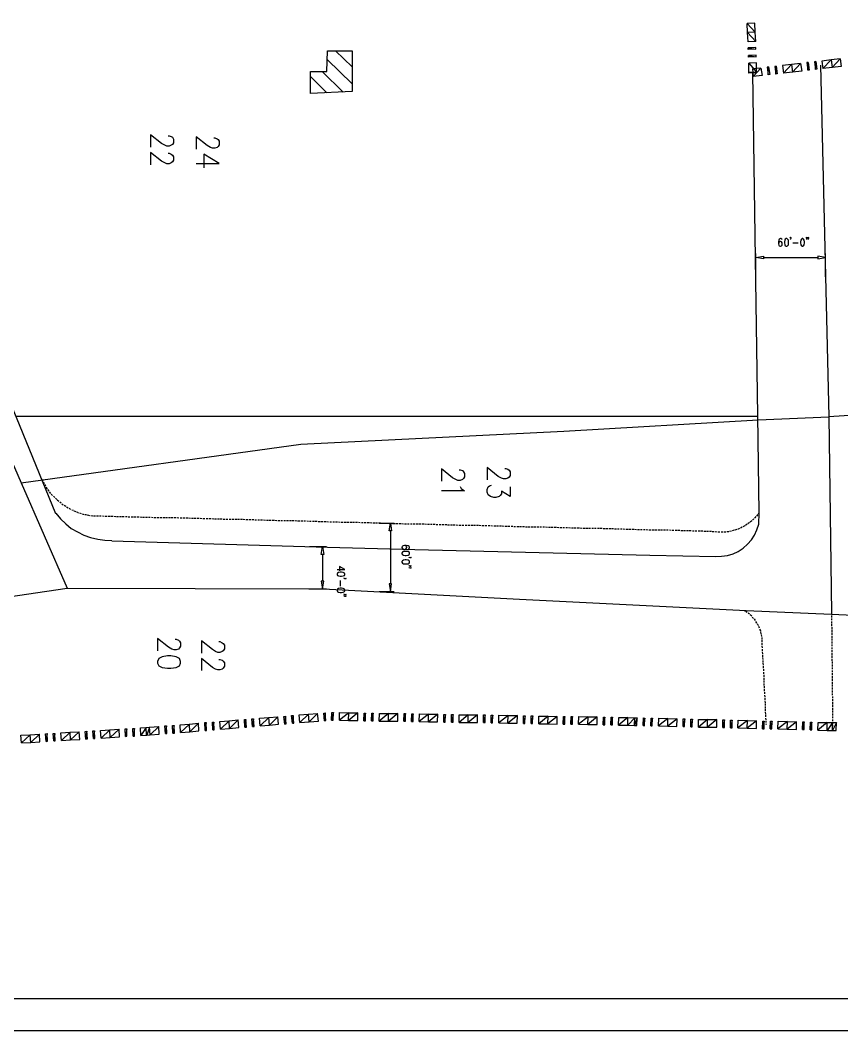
# Model space of a CAD drawing. Header units: metres. Extents: x 6 to 835, y 55 to 1134.
# Drawn here: x 513 to 703.7, y 54.8 to 289.4 of the extents above; entities that cross this region are included whole.
import ezdxf

# ---------------------------------------------------------------- set-up
doc = ezdxf.new("R2010")
doc.units = ezdxf.units.M

msp = doc.modelspace()

# ---------------------------------------------------------------- linework, layer by layer
at = {"color": 5}
for p, q in [((586.22, 282.24), (590.03, 278.5)), ((584.26, 280.27), (590.03, 274.56)), ((583.11, 277.48), (587.94, 272.65)), ((580.38, 276.27), (584.19, 272.53)), ((580.38, 272.4), (580.45, 272.34)), ((518.28, 182.36), (518.09, 182.68)), ((518.6, 181.79), (518.41, 182.17)), ((518.91, 181.21), (518.72, 181.6)), ((519.68, 180.07), (519.42, 180.45)), ((520.06, 179.56), (519.8, 179.94)), ((520.5, 179.06), (520.18, 179.37)), ((521.01, 178.61), (520.69, 178.93)), ((521.45, 178.1), (521.14, 178.42)), ((521.96, 177.66), (521.58, 177.98)), ((522.47, 177.28), (522.15, 177.53)), ((522.98, 176.83), (522.66, 177.09)), ((523.55, 176.52), (523.17, 176.71)), ((524.12, 176.13), (523.74, 176.39)), ((525.33, 175.56), (524.95, 175.69)), ((525.96, 175.25), (525.52, 175.44)), ((527.23, 174.8), (526.79, 174.93)), ((527.87, 174.61), (527.42, 174.74)), ((529.14, 174.36), (528.69, 174.48)), ((529.84, 174.29), (529.39, 174.36)), ((530.47, 174.23), (530.03, 174.23)), ((531.17, 174.23), (530.73, 174.23)), ((531.81, 174.23), (531.36, 174.23)), ((532.5, 174.17), (532.06, 174.23)), ((533.14, 174.17), (532.69, 174.17)), ((533.84, 174.17), (533.39, 174.17)), ((534.47, 174.17), (534.03, 174.17)), ((535.17, 174.1), (534.73, 174.17)), ((535.81, 174.1), (535.36, 174.1)), ((536.5, 174.1), (536.06, 174.1)), ((537.14, 174.1), (536.69, 174.1)), ((537.84, 174.1), (537.39, 174.1)), ((538.47, 174.04), (538.03, 174.04)), ((539.17, 174.04), (538.73, 174.04)), ((539.81, 174.04), (539.36, 174.04)), ((540.5, 174.04), (540.06, 174.04)), ((541.2, 173.98), (540.76, 174.04)), ((541.84, 173.98), (541.39, 173.98)), ((542.54, 173.98), (542.09, 173.98)), ((543.17, 173.98), (542.73, 173.98)), ((543.87, 173.91), (543.43, 173.98)), ((544.51, 173.91), (544.06, 173.91)), ((545.2, 173.91), (544.76, 173.91)), ((545.84, 173.91), (545.39, 173.91)), ((546.54, 173.91), (546.09, 173.91)), ((547.17, 173.85), (546.73, 173.85)), ((547.87, 173.85), (547.43, 173.85)), ((548.51, 173.85), (548.06, 173.85)), ((549.2, 173.85), (548.76, 173.85)), ((549.84, 173.79), (549.39, 173.85)), ((550.54, 173.79), (550.09, 173.79)), ((551.17, 173.79), (550.73, 173.79)), ((551.87, 173.79), (551.43, 173.79)), ((552.51, 173.72), (552.06, 173.79)), ((553.2, 173.72), (552.76, 173.72)), ((553.84, 173.72), (553.4, 173.72)), ((554.54, 173.72), (554.09, 173.72)), ((555.24, 173.66), (554.79, 173.72)), ((555.87, 173.66), (555.43, 173.66)), ((556.57, 173.66), (556.13, 173.66)), ((557.21, 173.66), (556.76, 173.66)), ((557.9, 173.59), (557.46, 173.66)), ((558.54, 173.59), (558.09, 173.59)), ((559.24, 173.59), (558.79, 173.59)), ((559.87, 173.59), (559.43, 173.59)), ((683.32, 173.66), (683, 173.34)), ((684.21, 174.67), (683.89, 174.29)), ((684.52, 175.06), (684.33, 174.8)), ((560.57, 173.53), (560.13, 173.53)), ((561.21, 173.53), (560.76, 173.53)), ((561.9, 173.53), (561.46, 173.53)), ((562.54, 173.47), (562.09, 173.53)), ((563.24, 173.47), (562.79, 173.47)), ((563.87, 173.47), (563.43, 173.47)), ((564.57, 173.47), (564.13, 173.47)), ((565.21, 173.4), (564.76, 173.47)), ((565.9, 173.4), (565.46, 173.4)), ((566.54, 173.4), (566.1, 173.4)), ((567.24, 173.4), (566.79, 173.4)), ((567.87, 173.34), (567.43, 173.34)), ((568.57, 173.34), (568.13, 173.34)), ((569.21, 173.34), (568.76, 173.34)), ((569.91, 173.28), (569.46, 173.34)), ((570.6, 173.28), (570.16, 173.28)), ((571.24, 173.28), (570.79, 173.28)), ((571.94, 173.28), (571.49, 173.28)), ((572.57, 173.21), (572.13, 173.28)), ((573.27, 173.21), (572.83, 173.21)), ((573.91, 173.21), (573.46, 173.21)), ((574.6, 173.21), (574.16, 173.21)), ((575.24, 173.15), (574.79, 173.15)), ((575.94, 173.15), (575.49, 173.15)), ((576.57, 173.15), (576.13, 173.15)), ((577.27, 173.09), (576.83, 173.15)), ((577.91, 173.09), (577.46, 173.09)), ((578.6, 173.09), (578.16, 173.09)), ((579.24, 173.09), (578.8, 173.09)), ((579.94, 173.02), (579.49, 173.09)), ((580.57, 173.02), (580.13, 173.02)), ((581.27, 173.02), (580.83, 173.02)), ((581.91, 173.02), (581.46, 173.02)), ((582.61, 172.96), (582.16, 172.96)), ((583.24, 172.96), (582.8, 172.96)), ((583.94, 172.96), (583.49, 172.96)), ((584.57, 172.9), (584.13, 172.96)), ((585.27, 172.9), (584.83, 172.9)), ((585.97, 172.9), (585.53, 172.9)), ((586.61, 172.9), (586.16, 172.9)), ((587.3, 172.83), (586.86, 172.9)), ((587.94, 172.83), (587.49, 172.83)), ((588.64, 172.83), (588.19, 172.83)), ((589.27, 172.83), (588.83, 172.83)), ((589.97, 172.77), (589.53, 172.77)), ((590.61, 172.77), (590.16, 172.77)), ((591.3, 172.77), (590.86, 172.77)), ((591.94, 172.71), (591.5, 172.77)), ((592.64, 172.71), (592.19, 172.71)), ((593.27, 172.71), (592.83, 172.71)), ((593.97, 172.71), (593.53, 172.71)), ((594.61, 172.64), (594.16, 172.71)), ((595.31, 172.64), (594.86, 172.64)), ((595.94, 172.64), (595.5, 172.64)), ((596.64, 172.64), (596.19, 172.64)), ((597.27, 172.58), (596.83, 172.58)), ((597.97, 172.58), (597.53, 172.58)), ((598.61, 172.58), (598.16, 172.58)), ((599.31, 172.52), (598.86, 172.58)), ((600, 172.52), (599.5, 172.52)), ((600.64, 172.52), (600.19, 172.52)), ((601.34, 172.52), (600.89, 172.52)), ((601.97, 172.45), (601.53, 172.52)), ((602.67, 172.45), (602.23, 172.45)), ((603.31, 172.45), (602.86, 172.45)), ((604, 172.45), (603.56, 172.45)), ((604.64, 172.39), (604.2, 172.45)), ((605.34, 172.39), (604.89, 172.39)), ((605.97, 172.39), (605.53, 172.39)), ((606.67, 172.39), (606.23, 172.39)), ((607.31, 172.32), (606.86, 172.39)), ((608.01, 172.32), (607.56, 172.32)), ((608.64, 172.32), (608.2, 172.32)), ((609.34, 172.32), (608.89, 172.32)), ((609.97, 172.26), (609.53, 172.26)), ((610.67, 172.26), (610.23, 172.26)), ((611.31, 172.26), (610.86, 172.26)), ((612.01, 172.26), (611.56, 172.26)), ((612.64, 172.2), (612.2, 172.2)), ((613.34, 172.2), (612.89, 172.2)), ((613.97, 172.2), (613.53, 172.2)), ((614.67, 172.13), (614.23, 172.2)), ((615.37, 172.13), (614.93, 172.13)), ((616.01, 172.13), (615.56, 172.13)), ((616.7, 172.13), (616.26, 172.13)), ((617.34, 172.07), (616.9, 172.13)), ((618.04, 172.07), (617.59, 172.07)), ((618.67, 172.07), (618.23, 172.07)), ((619.37, 172.07), (618.93, 172.07)), ((620.01, 172.01), (619.56, 172.07)), ((620.71, 172.01), (620.26, 172.01)), ((621.34, 172.01), (620.9, 172.01)), ((622.04, 172.01), (621.59, 172.01)), ((622.67, 171.94), (622.23, 172.01)), ((623.37, 171.94), (622.93, 171.94)), ((624.01, 171.94), (623.56, 171.94)), ((624.71, 171.94), (624.26, 171.94)), ((625.34, 171.88), (624.9, 171.94)), ((626.04, 171.88), (625.59, 171.88)), ((626.67, 171.88), (626.23, 171.88)), ((627.37, 171.88), (626.93, 171.88)), ((628.01, 171.82), (627.56, 171.82)), ((628.71, 171.82), (628.26, 171.82)), ((629.34, 171.82), (628.9, 171.82)), ((630.04, 171.82), (629.6, 171.82)), ((630.74, 171.75), (630.29, 171.75)), ((631.37, 171.75), (630.93, 171.75)), ((632.07, 171.75), (631.63, 171.75)), ((632.71, 171.75), (632.26, 171.75)), ((633.41, 171.69), (632.96, 171.69)), ((634.04, 171.69), (633.6, 171.69)), ((634.74, 171.69), (634.29, 171.69)), ((635.37, 171.63), (634.93, 171.69)), ((636.07, 171.63), (635.63, 171.63)), ((636.71, 171.63), (636.26, 171.63)), ((637.41, 171.63), (636.96, 171.63)), ((638.04, 171.56), (637.6, 171.63)), ((638.74, 171.56), (638.29, 171.56)), ((639.37, 171.56), (638.93, 171.56)), ((640.07, 171.56), (639.63, 171.56)), ((640.71, 171.5), (640.26, 171.56)), ((641.41, 171.5), (640.96, 171.5)), ((642.04, 171.5), (641.6, 171.5)), ((642.74, 171.5), (642.3, 171.5)), ((643.37, 171.44), (642.93, 171.5)), ((644.07, 171.44), (643.63, 171.44)), ((644.77, 171.44), (644.26, 171.44)), ((645.41, 171.44), (644.96, 171.44)), ((646.11, 171.37), (645.66, 171.44)), ((646.74, 171.37), (646.3, 171.37)), ((647.44, 171.37), (646.99, 171.37)), ((648.07, 171.37), (647.63, 171.37)), ((648.77, 171.31), (648.33, 171.31)), ((649.41, 171.31), (648.96, 171.31)), ((650.11, 171.31), (649.66, 171.31)), ((650.74, 171.31), (650.3, 171.31)), ((651.44, 171.25), (650.99, 171.25)), ((652.07, 171.25), (651.63, 171.25)), ((652.77, 171.25), (652.33, 171.25)), ((653.41, 171.18), (652.96, 171.25)), ((680.59, 171.69), (680.2, 171.5)), ((681.73, 172.39), (681.41, 172.13)), ((682.3, 172.77), (681.92, 172.52)), ((682.81, 173.21), (682.49, 172.9)), ((654.11, 171.18), (653.66, 171.18)), ((654.74, 171.18), (654.3, 171.18)), ((655.44, 171.18), (655, 171.18)), ((656.07, 171.12), (655.63, 171.18)), ((656.77, 171.12), (656.33, 171.12)), ((657.41, 171.12), (656.96, 171.12)), ((658.11, 171.12), (657.66, 171.12)), ((658.74, 171.05), (658.3, 171.12)), ((659.44, 171.05), (659, 171.05)), ((660.14, 171.05), (659.69, 171.05)), ((660.77, 171.05), (660.33, 171.05)), ((661.47, 170.99), (661.03, 171.05)), ((662.11, 170.99), (661.66, 170.99)), ((662.81, 170.99), (662.36, 170.99)), ((663.44, 170.99), (663, 170.99)), ((664.14, 170.93), (663.69, 170.99)), ((664.77, 170.93), (664.33, 170.93)), ((665.47, 170.93), (665.03, 170.93)), ((666.11, 170.93), (665.66, 170.93)), ((666.81, 170.86), (666.36, 170.86)), ((667.44, 170.86), (667, 170.86)), ((668.14, 170.86), (667.7, 170.86)), ((668.77, 170.86), (668.33, 170.86)), ((669.47, 170.8), (669.03, 170.8)), ((670.11, 170.8), (669.66, 170.8)), ((670.81, 170.8), (670.36, 170.8)), ((671.44, 170.8), (671, 170.8)), ((672.14, 170.74), (671.7, 170.74)), ((672.78, 170.74), (672.33, 170.74)), ((673.47, 170.74), (673.03, 170.74)), ((674.11, 170.67), (673.66, 170.67)), ((674.81, 170.55), (674.36, 170.61)), ((676.14, 170.55), (675.7, 170.55)), ((677.47, 170.67), (677.03, 170.61)), ((678.11, 170.8), (677.66, 170.74)), ((678.74, 170.99), (678.3, 170.86)), ((679.38, 171.18), (678.93, 171.05)), ((681.22, 152.26), (681.03, 152.39)), ((681.79, 151.88), (681.41, 152.13)), ((682.3, 151.5), (681.98, 151.75)), ((682.81, 151.05), (682.49, 151.37)), ((683.25, 150.54), (682.94, 150.86)), ((683.7, 150.04), (683.44, 150.42)), ((701.35, 151.75), (701.35, 151.43)), ((701.35, 151.18), (701.35, 150.73)), ((701.35, 150.54), (701.35, 150.1)), ((684.01, 149.46), (683.76, 149.85)), ((684.65, 148.26), (684.46, 148.7)), ((701.35, 149.85), (701.35, 149.4)), ((701.35, 149.21), (701.35, 148.77)), ((701.41, 148.51), (701.41, 148.07)), ((701.41, 147.88), (701.41, 147.37)), ((685.03, 146.99), (684.9, 147.43)), ((685.16, 146.35), (685.09, 146.8)), ((685.22, 145.65), (685.22, 146.1)), ((685.28, 145.02), (685.22, 145.46)), ((701.41, 147.18), (701.41, 146.73)), ((701.41, 146.48), (701.41, 146.04)), ((701.41, 145.85), (701.41, 145.4)), ((685.28, 144.32), (685.28, 144.77)), ((685.35, 143.69), (685.28, 144.13)), ((685.35, 142.99), (685.35, 143.43)), ((701.41, 145.15), (701.41, 144.7)), ((701.41, 144.51), (701.41, 144.07)), ((701.41, 143.81), (701.41, 143.37)), ((701.41, 143.18), (701.41, 142.73)), ((685.41, 142.35), (685.35, 142.8)), ((685.41, 141.65), (685.41, 142.1)), ((685.48, 141.02), (685.41, 141.46)), ((685.48, 140.32), (685.48, 140.77)), ((701.41, 142.48), (701.41, 142.04)), ((701.41, 141.84), (701.41, 141.4)), ((701.41, 141.15), (701.41, 140.7)), ((685.54, 139.69), (685.48, 140.13)), ((685.54, 138.99), (685.54, 139.43)), ((685.6, 138.35), (685.6, 138.8)), ((701.48, 140.51), (701.48, 140.07)), ((701.48, 139.81), (701.48, 139.37)), ((701.48, 139.18), (701.48, 138.73)), ((701.48, 138.48), (701.48, 138.03)), ((685.6, 137.65), (685.6, 138.1)), ((685.67, 137.02), (685.67, 137.46)), ((685.67, 136.32), (685.67, 136.76)), ((685.73, 135.69), (685.73, 136.13)), ((701.48, 137.84), (701.48, 137.4)), ((701.48, 137.15), (701.48, 136.7)), ((701.48, 136.51), (701.48, 136.07)), ((685.73, 134.99), (685.73, 135.43)), ((685.79, 134.35), (685.79, 134.8)), ((685.79, 133.65), (685.79, 134.1)), ((701.48, 135.81), (701.48, 135.37)), ((701.48, 135.18), (701.48, 134.73)), ((701.48, 134.48), (701.48, 134.03)), ((701.48, 133.78), (701.48, 133.34)), ((685.86, 133.02), (685.86, 133.46)), ((685.92, 132.32), (685.86, 132.76)), ((685.92, 131.68), (685.92, 132.13)), ((685.98, 130.99), (685.92, 131.43)), ((701.48, 133.15), (701.48, 132.7)), ((701.54, 132.45), (701.54, 132)), ((701.54, 131.81), (701.54, 131.37)), ((685.98, 130.35), (685.98, 130.8)), ((686.05, 129.65), (685.98, 130.1)), ((686.05, 129.02), (686.05, 129.46)), ((701.54, 131.11), (701.54, 130.67)), ((701.54, 130.48), (701.54, 130.03)), ((701.54, 129.78), (701.54, 129.34)), ((701.54, 129.14), (701.54, 128.7)), ((686.11, 128.32), (686.05, 128.76)), ((686.11, 127.68), (686.11, 128.13)), ((686.17, 126.99), (686.11, 127.43)), ((686.17, 126.35), (686.17, 126.8)), ((701.54, 128.45), (701.54, 128)), ((701.54, 127.81), (701.54, 127.37)), ((701.54, 127.11), (701.54, 126.67)), ((686.24, 125.84), (686.17, 126.1)), ((701.54, 126.48), (701.54, 126.03)), ((701.54, 125.78), (701.54, 125.46))]:
    msp.add_line(p, q, dxfattribs=at)
at = {"color": 162}
for p, q in [((692.4, 237.67), (693.6, 237.67)), ((683.76, 230.49), (683.76, 235.19)), ((699.95, 229.79), (699.95, 235.19)), ((685.54, 234.3), (698.18, 234.3)), ((596.32, 172.64), (599.81, 172.64)), ((598.92, 170.86), (598.92, 158.55)), ((580.13, 167.24), (584.07, 167.24)), ((583.18, 165.4), (583.18, 159.18)), ((580, 157.4), (584.07, 157.4)), ((587.3, 159.31), (587.3, 158.04)), ((596.32, 156.77), (599.81, 156.77)), ((823.71, 62.28), (19.04, 62.28)), ((834.95, 54.85), (5.64, 54.85))]:
    msp.add_line(p, q, dxfattribs=at)
at = {"color": 1}
msp.add_line((511.99, 197.47), (684.21, 197.47), dxfattribs=at)
at = {"color": 3, "linetype": 'Continuous', "lineweight": 25}
for points in [[(431.03, 371.78), (462.72, 298.37), (486.59, 242.94), (513.2, 181.98), (523.87, 157.59)], [(557.9, 262.05), (558.16, 262.05), (558.67, 261.86), (558.92, 261.67), (559.17, 261.29), (559.17, 260.46), (558.92, 260.02), (558.67, 259.83), (558.16, 259.64), (557.65, 259.64), (557.14, 259.83), (556.38, 260.27), (553.84, 262.3), (553.84, 259.45)], [(553.84, 256.14), (559.17, 256.14), (555.62, 258.24), (555.62, 255.13)], [(513.2, 181.98), (578.1, 190.99), (639.18, 193.98), (684.33, 196.65), (700.72, 197.34)], [(625.47, 185.34), (625.72, 185.34), (626.23, 185.15), (626.48, 184.96), (626.74, 184.52), (626.74, 183.69), (626.48, 183.31), (626.23, 183.12), (625.72, 182.93), (625.21, 182.93), (624.71, 183.12), (623.94, 183.5), (621.4, 185.53), (621.4, 182.68)], [(626.74, 181.09), (626.74, 178.8), (624.71, 180.07), (624.71, 179.44), (624.45, 179.06), (624.2, 178.8), (623.44, 178.61), (622.93, 178.61), (622.17, 178.8), (621.66, 179.25), (621.4, 179.82), (621.4, 180.45), (621.66, 181.09), (621.91, 181.28), (622.42, 181.47)], [(559.11, 145.15), (559.36, 145.15), (559.87, 144.89), (560.13, 144.7), (560.38, 144.32), (560.38, 143.5), (560.13, 143.05), (559.87, 142.86), (559.36, 142.67), (558.86, 142.67), (558.35, 142.86), (557.59, 143.31), (555.05, 145.34), (555.05, 142.48)], [(559.11, 141.02), (559.36, 141.02), (559.87, 140.83), (560.13, 140.64), (560.38, 140.26), (560.38, 139.43), (560.13, 138.99), (559.87, 138.8), (559.36, 138.61), (558.86, 138.61), (558.35, 138.8), (557.59, 139.18), (555.05, 141.27), (555.05, 138.42)]]:
    msp.add_lwpolyline(points, dxfattribs=at)
at = {"color": 1, "linetype": 'Continuous', "lineweight": 25}
for points in [[(457.76, 324.41), (483.67, 264.46), (512.06, 197.28), (521.2, 174.86)], [(684.46, 172.39), (684.52, 175.06), (684.21, 197.6), (683.7, 234.05), (683.06, 277.16)], [(698.75, 278.94), (700.72, 197.34), (701.35, 151.75)], [(547.3, 262.56), (547.55, 262.56), (548.06, 262.37), (548.32, 262.18), (548.57, 261.73), (548.57, 260.91), (548.32, 260.53), (548.06, 260.34), (547.55, 260.15), (547.05, 260.15), (546.54, 260.34), (545.78, 260.72), (543.24, 262.75), (543.24, 259.89)], [(547.3, 258.49), (547.55, 258.49), (548.06, 258.3), (548.32, 258.05), (548.57, 257.67), (548.57, 256.84), (548.32, 256.46), (548.06, 256.27), (547.55, 256.02), (547.05, 256.02), (546.54, 256.27), (545.78, 256.65), (543.24, 258.68), (543.24, 255.83)], [(614.86, 185.02), (615.12, 185.02), (615.63, 184.83), (615.88, 184.58), (616.13, 184.2), (616.13, 183.37), (615.88, 182.99), (615.63, 182.8), (615.12, 182.55), (614.61, 182.55), (614.1, 182.8), (613.34, 183.18), (610.8, 185.22), (610.8, 182.36)], [(615.12, 181.15), (615.37, 180.71), (616.13, 180.14), (610.8, 180.14)], [(521.26, 174.93), (522.34, 173.66), (523.55, 172.52), (524.82, 171.44), (526.28, 170.61), (527.74, 169.85), (529.33, 169.28), (530.98, 168.9), (532.63, 168.71), (534.28, 168.64)], [(674.49, 164.9), (675.82, 164.96), (677.16, 165.15), (678.49, 165.53), (679.7, 166.1), (680.84, 166.86), (681.86, 167.75), (682.74, 168.77), (683.44, 169.85), (684.01, 171.12), (684.46, 172.39)], [(534.28, 168.58), (584.32, 167.05), (604.58, 166.55), (659.19, 165.21), (674.49, 164.9)], [(548.95, 145.72), (549.2, 145.72), (549.71, 145.46), (549.97, 145.27), (550.22, 144.89), (550.22, 144.07), (549.97, 143.69), (549.71, 143.43), (549.2, 143.24), (548.7, 143.24), (548.19, 143.43), (547.43, 143.88), (544.89, 145.91), (544.89, 143.05)]]:
    msp.add_lwpolyline(points, dxfattribs=at)
at = {"color": 6, "linetype": 'Continuous', "lineweight": -2}
for points in [[(683.57, 288.66), (681.79, 288.59), (683.63, 286.56)], [(681.79, 288.59), (683.63, 286.56), (681.86, 286.5)], [(683.63, 286.56), (681.86, 286.5), (683.76, 284.4)], [(681.86, 286.5), (683.76, 284.4), (681.98, 284.34)], [(683.76, 283.01), (681.98, 282.94), (683.76, 282.62)], [(681.98, 282.94), (683.76, 282.62), (681.98, 282.56)], [(683.82, 281.23), (682.05, 281.16), (683.82, 280.85)], [(682.05, 281.16), (683.82, 280.85), (682.05, 280.78)], [(683.89, 279.45), (682.11, 279.39), (683.95, 277.29)], [(682.11, 279.39), (683.95, 277.29), (682.17, 277.23)], [(689.98, 278.88), (690.17, 277.1), (692.08, 279.07)], [(690.17, 277.1), (692.08, 279.07), (692.27, 277.29)], [(692.08, 279.07), (692.27, 277.29), (694.17, 279.32)], [(692.27, 277.29), (694.17, 279.32), (694.43, 277.54)], [(695.64, 279.51), (695.83, 277.73), (695.95, 279.51)], [(695.83, 277.73), (695.95, 279.51), (696.14, 277.8)], [(697.41, 279.7), (697.6, 277.93), (697.73, 279.77)], [(697.6, 277.93), (697.73, 279.77), (697.92, 277.99)], [(699.13, 279.89), (699.32, 278.12), (701.29, 280.15)], [(699.32, 278.12), (701.29, 280.15), (701.48, 278.37)], [(701.29, 280.15), (701.48, 278.37), (703.38, 280.4)], [(701.48, 278.37), (703.38, 280.4), (703.57, 278.62)], [(683.95, 277.29), (682.17, 277.23), (683.95, 277.16)], [(682.17, 277.23), (683.95, 277.16), (682.17, 277.1)], [(683, 278.05), (683.19, 276.27), (684.97, 278.24)], [(683.19, 276.27), (684.97, 278.24), (685.22, 276.53)], [(686.43, 278.43), (686.62, 276.66), (686.75, 278.5)], [(686.62, 276.66), (686.75, 278.5), (687, 276.72)], [(688.21, 278.62), (688.4, 276.85), (688.52, 278.69)], [(688.4, 276.85), (688.52, 278.69), (688.71, 276.91)], [(561.46, 126.8), (559.49, 124.83), (559.3, 126.6)], [(561.59, 125.02), (561.46, 126.8), (559.49, 124.83)], [(563.62, 126.99), (561.59, 125.02), (561.46, 126.8)], [(563.75, 125.21), (563.62, 126.99), (561.59, 125.02)], [(565.4, 127.11), (565.14, 125.27), (565.02, 127.05)], [(565.52, 125.33), (565.4, 127.11), (565.14, 125.27)], [(567.11, 127.24), (566.92, 125.46), (566.79, 127.24)], [(567.3, 125.46), (567.11, 127.24), (566.92, 125.46)], [(570.67, 127.56), (568.7, 125.59), (568.57, 127.37)], [(570.86, 125.78), (570.67, 127.56), (568.7, 125.59)], [(572.83, 127.68), (570.86, 125.78), (570.67, 127.56)], [(572.95, 125.97), (572.83, 127.68), (570.86, 125.78)], [(574.6, 127.87), (574.41, 126.03), (574.22, 127.81)], [(574.73, 126.1), (574.6, 127.87), (574.41, 126.03)], [(576.38, 128), (576.19, 126.22), (576, 128)], [(576.51, 126.22), (576.38, 128), (576.19, 126.22)], [(579.94, 128.32), (577.91, 126.35), (577.78, 128.13)], [(580.07, 126.54), (579.94, 128.32), (577.91, 126.35)], [(582.03, 128.45), (580.07, 126.54), (579.94, 128.32)], [(582.22, 126.67), (582.03, 128.45), (580.07, 126.54)], [(583.81, 128.64), (583.62, 126.8), (583.49, 128.57)], [(583.94, 126.86), (583.81, 128.64), (583.62, 126.8)], [(585.65, 126.92), (585.72, 128.7), (585.27, 126.92)], [(585.72, 128.7), (585.27, 126.92), (585.34, 128.7)], [(589.27, 128.64), (587.11, 126.92), (587.11, 128.7)], [(589.21, 126.86), (589.27, 128.64), (587.11, 126.92)], [(591.37, 126.86), (591.37, 128.64), (589.21, 126.86)], [(591.37, 128.64), (589.21, 126.86), (589.27, 128.64)], [(593.15, 126.8), (593.15, 128.57), (592.77, 126.8)], [(593.15, 128.57), (592.77, 126.8), (592.83, 128.57)], [(594.92, 126.8), (594.92, 128.57), (594.54, 126.8)], [(594.92, 128.57), (594.54, 126.8), (594.61, 128.57)], [(598.48, 126.73), (598.48, 128.51), (596.32, 126.73)], [(598.48, 128.51), (596.32, 126.73), (596.38, 128.51)], [(600.64, 128.45), (598.48, 126.73), (598.48, 128.51)], [(600.64, 126.67), (600.64, 128.45), (598.48, 126.73)], [(602.42, 126.67), (602.42, 128.45), (602.04, 126.67)], [(602.42, 128.45), (602.04, 126.67), (602.1, 128.45)], [(604.2, 126.6), (604.2, 128.38), (603.81, 126.6)], [(604.2, 128.38), (603.81, 126.6), (603.88, 128.38)], [(607.75, 128.32), (605.59, 126.6), (605.66, 128.38)], [(607.75, 126.54), (607.75, 128.32), (605.59, 126.6)], [(609.85, 126.54), (609.91, 128.32), (607.75, 126.54)], [(609.91, 128.32), (607.75, 126.54), (607.75, 128.32)], [(611.62, 126.48), (611.69, 128.26), (611.31, 126.48)], [(611.69, 128.26), (611.31, 126.48), (611.31, 128.26)], [(613.47, 126.48), (613.47, 128.26), (613.09, 126.48)], [(613.47, 128.26), (613.09, 126.48), (613.09, 128.26)], [(617.02, 126.41), (617.02, 128.19), (614.86, 126.41)], [(617.02, 128.19), (614.86, 126.41), (614.86, 128.19)], [(619.18, 128.13), (617.02, 126.41), (617.02, 128.19)], [(619.12, 126.35), (619.18, 128.13), (617.02, 126.41)], [(620.9, 126.35), (620.96, 128.13), (620.58, 126.35)], [(620.96, 128.13), (620.58, 126.35), (620.58, 128.13)], [(622.67, 126.29), (622.74, 128.07), (622.36, 126.29)], [(622.74, 128.07), (622.36, 126.29), (622.36, 128.07)], [(626.29, 128), (624.13, 126.29), (624.13, 128.07)], [(626.23, 126.22), (626.29, 128), (624.13, 126.29)], [(628.39, 126.22), (628.45, 128), (626.23, 126.22)], [(628.45, 128), (626.23, 126.22), (626.29, 128)], [(630.17, 126.16), (630.23, 127.94), (629.85, 126.16)], [(630.23, 127.94), (629.85, 126.16), (629.85, 127.94)], [(631.94, 126.16), (632.01, 127.94), (631.63, 126.16)], [(632.01, 127.94), (631.63, 126.16), (631.63, 127.94)], [(635.5, 126.1), (635.56, 127.87), (633.41, 126.1)], [(635.56, 127.87), (633.41, 126.1), (633.41, 127.87)], [(637.66, 127.81), (635.5, 126.1), (635.56, 127.87)], [(637.66, 126.03), (637.66, 127.81), (635.5, 126.1)], [(639.44, 126.03), (639.44, 127.81), (639.06, 126.03)], [(639.44, 127.81), (639.06, 126.03), (639.12, 127.81)], [(641.22, 125.97), (641.22, 127.75), (640.83, 125.97)], [(641.22, 127.75), (640.83, 125.97), (640.9, 127.75)], [(644.84, 127.68), (642.61, 125.97), (642.68, 127.75)], [(644.77, 125.91), (644.84, 127.68), (642.61, 125.97)], [(646.93, 125.91), (646.93, 127.68), (644.77, 125.91)], [(646.93, 127.68), (644.77, 125.91), (644.84, 127.68)], [(648.71, 125.84), (648.71, 127.62), (648.33, 125.84)], [(648.71, 127.62), (648.33, 125.84), (648.39, 127.62)], [(650.49, 125.84), (650.49, 127.62), (650.11, 125.84)], [(650.49, 127.62), (650.11, 125.84), (650.17, 127.62)], [(654.04, 125.78), (654.04, 127.56), (651.88, 125.78)], [(654.04, 127.56), (651.88, 125.78), (651.95, 127.56)], [(655.69, 127.49), (654.04, 125.78), (654.04, 127.56)], [(655.63, 125.72), (655.69, 127.49), (654.04, 125.78)], [(656.14, 125.72), (656.2, 127.49), (655.63, 125.72)], [(656.2, 127.49), (655.63, 125.72), (655.69, 127.49)], [(657.98, 127.43), (657.6, 125.72), (657.66, 127.49)], [(657.92, 125.65), (657.98, 127.43), (657.6, 125.72)], [(659.69, 125.65), (659.76, 127.43), (659.38, 125.65)], [(659.76, 127.43), (659.38, 125.65), (659.44, 127.43)], [(663.31, 127.3), (661.15, 125.59), (661.22, 127.37)], [(663.31, 125.53), (663.31, 127.3), (661.15, 125.59)], [(665.47, 127.24), (663.31, 125.53), (663.31, 127.3)], [(665.41, 125.46), (665.47, 127.24), (663.31, 125.53)], [(667.19, 125.46), (667.25, 127.24), (666.87, 125.46)], [(667.25, 127.24), (666.87, 125.46), (666.87, 127.24)], [(668.97, 125.4), (669.03, 127.18), (668.65, 125.4)], [(669.03, 127.18), (668.65, 125.4), (668.65, 127.18)], [(672.52, 125.33), (672.58, 127.11), (670.43, 125.33)], [(672.58, 127.11), (670.43, 125.33), (670.43, 127.11)], [(674.74, 127.05), (672.52, 125.33), (672.58, 127.11)], [(674.68, 125.27), (674.74, 127.05), (672.52, 125.33)], [(676.46, 125.21), (676.52, 126.99), (676.08, 125.21)], [(676.52, 126.99), (676.08, 125.21), (676.14, 126.99)], [(678.24, 125.14), (678.3, 126.92), (677.86, 125.14)], [(678.3, 126.92), (677.86, 125.14), (677.92, 126.92)], [(681.86, 126.86), (679.63, 125.14), (679.7, 126.92)], [(681.79, 125.08), (681.86, 126.86), (679.63, 125.14)], [(683.95, 126.8), (681.79, 125.08), (681.86, 126.86)], [(683.95, 125.02), (683.95, 126.8), (681.79, 125.08)], [(685.73, 124.95), (685.73, 126.73), (685.35, 124.95)], [(685.73, 126.73), (685.35, 124.95), (685.41, 126.73)], [(687.51, 124.95), (687.57, 126.73), (687.13, 124.95)], [(687.57, 126.73), (687.13, 124.95), (687.19, 126.73)], [(691.13, 126.6), (688.9, 124.89), (688.97, 126.67)], [(528.44, 124.38), (528.19, 122.54), (528.06, 124.32)], [(528.57, 122.6), (528.44, 124.38), (528.19, 122.54)], [(530.22, 124.45), (529.96, 122.67), (529.84, 124.45)], [(530.34, 122.67), (530.22, 124.45), (529.96, 122.67)], [(533.77, 124.7), (531.74, 122.79), (531.61, 124.57)], [(533.9, 122.92), (533.77, 124.7), (531.74, 122.79)], [(535.93, 124.83), (533.9, 122.92), (533.77, 124.7)], [(536, 123.05), (535.93, 124.83), (533.9, 122.92)], [(537.71, 124.95), (537.46, 123.11), (537.33, 124.89)], [(537.77, 123.18), (537.71, 124.95), (537.46, 123.11)], [(539.49, 125.02), (539.23, 123.24), (539.11, 125.02)], [(539.55, 123.24), (539.49, 125.02), (539.23, 123.24)], [(542.22, 125.21), (541.01, 123.37), (540.89, 125.14)], [(542.28, 123.43), (542.22, 125.21), (541.01, 123.37)], [(542.98, 125.27), (542.35, 123.43), (542.16, 125.21)], [(543.17, 123.49), (542.98, 125.27), (542.35, 123.43)], [(545.14, 125.46), (543.17, 123.49), (542.98, 125.27)], [(545.27, 123.68), (545.14, 125.46), (543.17, 123.49)], [(546.92, 125.59), (546.73, 123.81), (546.54, 125.59)], [(547.05, 123.81), (546.92, 125.59), (546.73, 123.81)], [(548.7, 125.72), (548.44, 123.94), (548.32, 125.72)], [(548.82, 123.94), (548.7, 125.72), (548.44, 123.94)], [(552.25, 126.03), (550.22, 124.06), (550.09, 125.84)], [(552.38, 124.26), (552.25, 126.03), (550.22, 124.06)], [(554.35, 126.22), (552.38, 124.26), (552.25, 126.03)], [(554.47, 124.45), (554.35, 126.22), (552.38, 124.26)], [(556.13, 126.35), (555.94, 124.57), (555.81, 126.35)], [(556.25, 124.57), (556.13, 126.35), (555.94, 124.57)], [(557.9, 126.48), (557.71, 124.7), (557.59, 126.48)], [(558.03, 124.7), (557.9, 126.48), (557.71, 124.7)], [(691.06, 124.83), (691.13, 126.6), (688.9, 124.89)], [(693.22, 126.54), (691.06, 124.83), (691.13, 126.6)], [(693.22, 124.76), (693.22, 126.54), (691.06, 124.83)], [(695, 124.76), (695, 126.54), (694.62, 124.76)], [(695, 126.54), (694.62, 124.76), (694.68, 126.54)], [(696.78, 124.7), (696.78, 126.48), (696.4, 124.7)], [(696.78, 126.48), (696.4, 124.7), (696.46, 126.48)], [(700.33, 126.35), (698.18, 124.64), (698.24, 126.41)], [(700.33, 124.57), (700.33, 126.35), (698.18, 124.64)], [(701.6, 124.57), (701.6, 126.35), (700.33, 124.57)], [(701.6, 126.35), (700.33, 124.57), (700.33, 126.35)], [(702.43, 124.51), (702.49, 126.35), (701.54, 124.57)], [(702.49, 126.35), (701.54, 124.57), (701.6, 126.35)], [(515.3, 123.56), (513.26, 121.65), (513.14, 123.43)], [(515.42, 121.78), (515.3, 123.56), (513.26, 121.65)], [(517.45, 123.68), (515.42, 121.78), (515.3, 123.56)], [(517.52, 121.91), (517.45, 123.68), (515.42, 121.78)], [(519.23, 123.81), (518.98, 121.97), (518.85, 123.75)], [(519.3, 122.03), (519.23, 123.81), (518.98, 121.97)], [(521.01, 123.87), (520.76, 122.1), (520.63, 123.87)], [(521.07, 122.1), (521.01, 123.87), (520.76, 122.1)], [(524.57, 124.13), (522.53, 122.22), (522.41, 124)], [(524.63, 122.35), (524.57, 124.13), (522.53, 122.22)], [(526.66, 124.26), (524.63, 122.35), (524.57, 124.13)], [(526.79, 122.48), (526.66, 124.26), (524.63, 122.35)]]:
    msp.add_lwpolyline(points, close=True, dxfattribs=at)
at = {"color": 5, "linetype": 'Continuous', "lineweight": 25}
msp.add_lwpolyline([(590.03, 282.24), (590.03, 272.78), (580.38, 272.34), (580.38, 277.48), (584.19, 277.48), (584.32, 282.24)], close=True, dxfattribs=at)
at = {"color": 162, "linetype": 'Continuous', "lineweight": 25}
for points in [[(689.86, 238.43), (689.79, 238.56), (689.6, 238.68), (689.48, 238.68), (689.22, 238.56), (689.09, 238.3), (689.03, 237.92), (689.03, 237.48), (689.09, 237.16), (689.22, 236.97), (689.48, 236.9), (689.54, 236.9), (689.73, 236.97), (689.86, 237.16), (689.92, 237.41), (689.92, 237.48), (689.86, 237.73), (689.73, 237.92), (689.54, 237.98), (689.48, 237.98), (689.22, 237.92), (689.09, 237.73), (689.03, 237.48)], [(691.89, 238.94), (691.83, 238.81), (691.76, 238.94), (691.83, 239), (691.89, 238.94), (691.89, 238.75), (691.83, 238.56), (691.76, 238.49)], [(695.64, 238.94), (695.57, 238.81), (695.51, 238.94), (695.57, 239), (695.64, 238.94), (695.64, 238.75), (695.57, 238.56), (695.51, 238.49)], [(696.02, 238.94), (695.95, 238.81), (695.89, 238.94), (695.95, 239), (696.02, 238.94), (696.02, 238.75), (695.95, 238.56), (695.89, 238.49)], [(603.12, 166.67), (603.31, 166.74), (603.37, 166.93), (603.37, 167.05), (603.31, 167.24), (603.05, 167.37), (602.61, 167.44), (602.23, 167.44), (601.85, 167.37), (601.72, 167.24), (601.59, 167.05), (601.59, 166.99), (601.72, 166.8), (601.85, 166.67), (602.1, 166.55), (602.23, 166.55), (602.48, 166.67), (602.61, 166.8), (602.73, 166.99), (602.73, 167.05), (602.61, 167.24), (602.48, 167.37), (602.23, 167.44)], [(603.62, 164.58), (603.56, 164.7), (603.62, 164.77), (603.75, 164.7), (603.62, 164.58), (603.5, 164.58), (603.31, 164.7), (603.24, 164.77)], [(586.54, 161.91), (588.32, 161.91), (587.11, 162.61), (587.11, 161.59)], [(603.62, 162.61), (603.56, 162.74), (603.62, 162.8), (603.75, 162.74), (603.62, 162.61), (603.5, 162.61), (603.31, 162.74), (603.24, 162.8)], [(603.62, 162.23), (603.56, 162.29), (603.62, 162.36), (603.75, 162.29), (603.62, 162.23), (603.5, 162.23), (603.31, 162.29), (603.24, 162.36)], [(588.57, 159.75), (588.51, 159.82), (588.57, 159.88), (588.64, 159.82), (588.57, 159.75), (588.38, 159.75), (588.26, 159.82), (588.13, 159.88)], [(588.57, 156.01), (588.51, 156.07), (588.57, 156.13), (588.64, 156.07), (588.57, 156.01), (588.38, 156.01), (588.26, 156.07), (588.13, 156.13)], [(588.57, 155.62), (588.51, 155.69), (588.57, 155.75), (588.64, 155.69), (588.57, 155.62), (588.38, 155.62), (588.26, 155.69), (588.13, 155.75)]]:
    msp.add_lwpolyline(points, dxfattribs=at)
for points in [[(690.81, 238.68), (690.62, 238.56), (690.49, 238.3), (690.43, 237.92), (690.43, 237.67), (690.49, 237.22), (690.62, 236.97), (690.81, 236.9), (690.94, 236.9), (691.13, 236.97), (691.32, 237.22), (691.38, 237.67), (691.38, 237.92), (691.32, 238.3), (691.13, 238.56), (690.94, 238.68)], [(694.56, 238.68), (694.37, 238.56), (694.24, 238.3), (694.11, 237.92), (694.11, 237.67), (694.24, 237.22), (694.37, 236.97), (694.56, 236.9), (694.68, 236.9), (694.87, 236.97), (695, 237.22), (695.06, 237.67), (695.06, 237.92), (695, 238.3), (694.87, 238.56), (694.68, 238.68)], [(685.54, 234.62), (685.54, 233.98), (683.76, 234.3)], [(698.18, 234.62), (698.18, 233.98), (699.95, 234.3)], [(599.18, 170.86), (598.61, 170.86), (598.92, 172.64)], [(583.49, 165.4), (582.86, 165.4), (583.18, 167.24)], [(603.37, 165.72), (603.31, 165.91), (603.05, 166.04), (602.61, 166.1), (602.35, 166.1), (601.97, 166.04), (601.72, 165.91), (601.59, 165.72), (601.59, 165.53), (601.72, 165.34), (601.97, 165.21), (602.35, 165.15), (602.61, 165.15), (603.05, 165.21), (603.31, 165.34), (603.37, 165.53)], [(603.37, 163.75), (603.31, 163.94), (603.05, 164.07), (602.61, 164.13), (602.35, 164.13), (601.97, 164.07), (601.72, 163.94), (601.59, 163.75), (601.59, 163.56), (601.72, 163.37), (601.97, 163.24), (602.35, 163.18), (602.61, 163.18), (603.05, 163.24), (603.31, 163.37), (603.37, 163.56)], [(588.32, 160.83), (588.26, 161.02), (588, 161.21), (587.56, 161.28), (587.3, 161.28), (586.86, 161.21), (586.61, 161.02), (586.54, 160.83), (586.54, 160.7), (586.61, 160.51), (586.86, 160.39), (587.3, 160.32), (587.56, 160.32), (588, 160.39), (588.26, 160.51), (588.32, 160.7)], [(583.49, 159.18), (582.86, 159.18), (583.18, 157.4)], [(588.32, 157.08), (588.26, 157.34), (588, 157.47), (587.56, 157.53), (587.3, 157.53), (586.86, 157.47), (586.61, 157.34), (586.54, 157.08), (586.54, 156.96), (586.61, 156.77), (586.86, 156.64), (587.3, 156.58), (587.56, 156.58), (588, 156.64), (588.26, 156.77), (588.32, 156.96)], [(599.18, 158.55), (598.61, 158.55), (598.92, 156.77)]]:
    msp.add_lwpolyline(points, close=True, dxfattribs=at)
at = {"color": 6, "linetype": 'Continuous', "lineweight": 25}
for points in [[(778.95, 202.8), (777.99, 202.36), (700.72, 197.34)], [(360.74, 135.81), (382.71, 137.97), (419.6, 142.99), (438.84, 145.15), (495.99, 153.47), (523.87, 157.59), (583.3, 157.4), (628.9, 154.99), (681.54, 152.39), (701.35, 151.5), (764.02, 148.7), (799.97, 147.5)]]:
    msp.add_lwpolyline(points, dxfattribs=at)
at = {"color": 5, "linetype": 'Continuous', "lineweight": 25}
for points in [[(519.3, 180.64), (519.04, 180.96), (519.04, 181.02)], [(524.69, 175.82), (524.57, 175.88), (524.31, 176.01)], [(526.53, 174.99), (526.34, 175.12), (526.15, 175.18)], [(528.5, 174.48), (528.19, 174.55), (528.06, 174.55)], [(683.76, 174.17), (683.57, 173.85), (683.44, 173.79)], [(680.01, 171.44), (679.7, 171.25), (679.57, 171.25)], [(681.22, 172.01), (681.09, 171.94), (680.78, 171.82)], [(675.44, 170.55), (675.06, 170.55), (675, 170.55)], [(676.78, 170.55), (676.65, 170.55), (676.33, 170.55)], [(684.4, 148.89), (684.27, 149.08), (684.14, 149.27)], [(684.9, 147.62), (684.9, 147.69), (684.71, 148.07)]]:
    msp.add_lwpolyline(points, dxfattribs=at)
at = {"color": 1, "linetype": 'Continuous', "lineweight": 25}
msp.add_lwpolyline([(550.22, 140.57), (549.97, 141.21), (549.2, 141.59), (547.93, 141.84), (547.17, 141.84), (545.9, 141.59), (545.14, 141.21), (544.89, 140.57), (544.89, 140.19), (545.14, 139.56), (545.9, 139.18), (547.17, 138.99), (547.93, 138.99), (549.2, 139.18), (549.97, 139.56), (550.22, 140.19)], close=True, dxfattribs=at)

doc.saveas('drawing.dxf')
